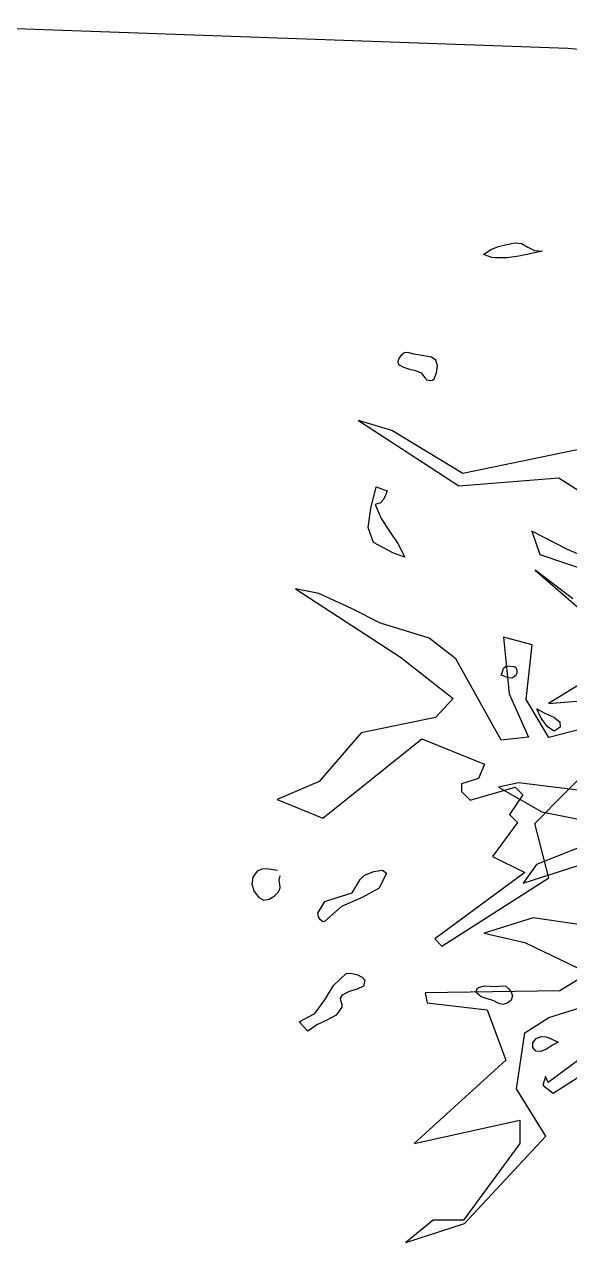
# Model space of a CAD drawing. Extents: x -81148 to 10972, y -53931 to 52487.
# Drawn here: x -21805 to -21144, y -24794 to -23318 of the extents above; entities that cross this region are included whole.
import ezdxf

# ---------------------------------------------------------------- set-up
doc = ezdxf.new("R2010")
doc.units = 0
doc.layers.get('0').update_dxf_attribs({"linetype": 'CONTINUOUS'})

msp = doc.modelspace()

# ---------------------------------------------------------------- linework, layer by layer
for p, q in [((-21959.3, -23318.1), (-21145.9, -23346.8)), ((-21145.9, -23346.8), (-20393.9, -23418)), ((-21248.1, -23596.7), (-21239.6, -23590.9)), ((-21239.6, -23590.9), (-21230.1, -23587.2)), ((-21230.1, -23587.2), (-21220.2, -23584.7)), ((-21220.2, -23584.7), (-21210.2, -23582.6)), ((-21210.2, -23582.6), (-21202.4, -23583.6)), ((-21176.8, -23592.7), (-21205.3, -23599)), ((-21202.4, -23583.6), (-21194.7, -23587.9)), ((-21194.7, -23587.9), (-21186.5, -23592)), ((-21186.5, -23592), (-21176.8, -23592.7)), ((-21241.4, -23599.3), (-21248.1, -23596.7)), ((-21238, -23600.4), (-21241.4, -23599.3)), ((-21234.5, -23601), (-21238, -23600.4)), ((-21219.7, -23601), (-21234.5, -23601)), ((-21205.3, -23599), (-21219.7, -23601)), ((-21350.7, -23722), (-21352.2, -23726.5)), ((-21352.2, -23726.5), (-21351.6, -23729.1)), ((-21351.6, -23729.1), (-21349.9, -23731)), ((-21347.8, -23718.2), (-21350.7, -23722)), ((-21344.1, -23715.9), (-21347.8, -23718.2)), ((-21340.2, -23715.7), (-21344.1, -23715.9)), ((-21332.9, -23717.5), (-21340.2, -23715.7)), ((-21325.5, -23718.9), (-21332.9, -23717.5)), ((-21311.2, -23721.3), (-21325.5, -23718.9)), ((-21305.9, -23725), (-21311.2, -23721.3)), ((-21304.1, -23731.9), (-21305.9, -23725)), ((-21349.9, -23731), (-21345.4, -23733.5)), ((-21345.4, -23733.5), (-21338.2, -23735.9)), ((-21338.2, -23735.9), (-21330.6, -23737.5)), ((-21330.6, -23737.5), (-21323.8, -23740.3)), ((-21323.8, -23740.3), (-21319.1, -23746.6)), ((-21308, -23747.4), (-21305.1, -23740.1)), ((-21305.1, -23740.1), (-21304.1, -23731.9)), ((-21319.1, -23746.6), (-21317, -23748.6)), ((-21317, -23748.6), (-21313.7, -23749.4)), ((-21313.7, -23749.4), (-21310.3, -23748.9)), ((-21310.3, -23748.9), (-21308, -23747.4)), ((-21359.5, -23809.9), (-21400, -23798)), ((-21400, -23798), (-21278.1, -23877)), ((-21273.3, -23862.2), (-21359.5, -23809.9)), ((-21130.5, -23832.7), (-21273.3, -23862.2)), ((-21278.1, -23877), (-21156.8, -23867.4)), ((-21156.8, -23867.4), (-21040.3, -23942.4)), ((-21385, -23904.7), (-21378.6, -23878.3)), ((-21378.6, -23878.3), (-21365.1, -23883.1)), ((-21367.2, -23888.4), (-21369.4, -23893.7)), ((-21365.1, -23883.1), (-21367.2, -23888.4)), ((-21388.3, -23927.4), (-21385, -23904.7)), ((-21373.1, -23897.8), (-21379.7, -23899.8)), ((-21379.7, -23899.8), (-21372.3, -23916.5)), ((-21369.4, -23893.7), (-21373.1, -23897.8)), ((-21372.3, -23916.5), (-21362.2, -23931.9)), ((-21381.5, -23945.7), (-21388.3, -23927.4)), ((-21362.2, -23931.9), (-21352, -23947.1)), ((-21146.5, -23954.2), (-21189.5, -23932.1)), ((-21189.5, -23932.1), (-21180, -23960.4)), ((-21357.3, -23958.7), (-21381.5, -23945.7)), ((-21352, -23947.1), (-21343.8, -23963.4)), ((-21350.5, -23961), (-21357.3, -23958.7)), ((-21343.8, -23963.4), (-21350.5, -23961)), ((-21180, -23960.4), (-21114.3, -23982.5)), ((-21048.8, -23996.6), (-21146.5, -23954.2)), ((-21139.8, -24013.9), (-21185.8, -23979.3)), ((-21185.8, -23979.3), (-21129.9, -24027.6)), ((-21448, -24007.3), (-21476.2, -24001.8)), ((-21476.2, -24001.8), (-21349, -24084.8)), ((-21408.5, -24025.5), (-21448, -24007.3)), ((-21373.3, -24043.5), (-21408.5, -24025.5)), ((-21314.1, -24061.6), (-21373.3, -24043.5)), ((-21281.7, -24086.7), (-21314.1, -24061.6)), ((-21189.2, -24069.6), (-21224, -24060.5)), ((-21224, -24060.5), (-21217.2, -24128.9)), ((-21196.5, -24135.9), (-21189.2, -24069.6)), ((-21349, -24084.8), (-21285.1, -24134.5)), ((-21226.7, -24185.1), (-21281.7, -24086.7)), ((-21225.2, -24102.3), (-21224.2, -24097.8)), ((-21224.2, -24097.8), (-21220.6, -24095)), ((-21220.6, -24095), (-21211.1, -24095.8)), ((-21211.1, -24095.8), (-21208.9, -24097.3)), ((-21208.9, -24097.3), (-21207.8, -24100.2)), ((-21226.8, -24106.4), (-21225.2, -24102.3)), ((-21222.5, -24108.2), (-21226.8, -24106.4)), ((-21218.3, -24109.8), (-21222.5, -24108.2)), ((-21214, -24110), (-21218.3, -24109.8)), ((-21209.7, -24107.1), (-21214, -24110)), ((-21207.9, -24103.6), (-21209.7, -24107.1)), ((-21207.8, -24100.2), (-21207.9, -24103.6)), ((-21127.7, -24115.3), (-21169.5, -24140.7)), ((-21285.1, -24134.5), (-21306.6, -24157.6)), ((-21217.2, -24128.9), (-21193.8, -24181.5)), ((-21168.9, -24182), (-21196.5, -24135.9)), ((-21169.5, -24140.7), (-21108.6, -24135.9)), ((-21183.6, -24147.2), (-21173.8, -24152.5)), ((-21178.4, -24158.5), (-21183.6, -24147.2)), ((-21173.8, -24152.5), (-21163.2, -24157.4)), ((-21306.6, -24157.6), (-21396.7, -24176.2)), ((-21186, -24286.1), (-21067.3, -24166.1)), ((-21170.9, -24169.2), (-21178.4, -24158.5)), ((-21162.6, -24174.4), (-21170.9, -24169.2)), ((-21126.8, -24171.1), (-21168.9, -24182)), ((-21163.2, -24157.4), (-21155.8, -24162.8)), ((-21155.3, -24169.5), (-21162.6, -24174.4)), ((-21155.8, -24162.8), (-21155.3, -24169.5)), ((-21396.7, -24176.2), (-21447.4, -24235.4)), ((-21443, -24279.7), (-21323, -24183.7)), ((-21323, -24183.7), (-21247, -24214.3)), ((-21193.8, -24181.5), (-21226.7, -24185.1)), ((-21247, -24214.3), (-21254.3, -24231.7)), ((-21447.4, -24235.4), (-21498.6, -24257)), ((-21254.3, -24231.7), (-21275.1, -24238.2)), ((-21275.1, -24238.2), (-21274.9, -24247.5)), ((-21264.4, -24257.7), (-21209.9, -24242.2)), ((-21205.9, -24236.7), (-21230.3, -24242.2)), ((-21230.3, -24242.2), (-21177.7, -24272)), ((-21209.9, -24242.2), (-21200.8, -24251.4)), ((-21082.5, -24252.3), (-21205.9, -24236.7)), ((-21498.6, -24257), (-21443, -24279.7)), ((-21274.9, -24247.5), (-21264.4, -24257.7)), ((-21200.8, -24251.4), (-21216.6, -24275.3)), ((-21216.6, -24275.3), (-21206.9, -24285)), ((-21177.7, -24272), (-21106.9, -24286)), ((-21206.9, -24285), (-21237.4, -24326.2)), ((-21169.2, -24351.9), (-21186, -24286.1)), ((-21115.7, -24308.6), (-21184.2, -24335.7)), ((-21237.4, -24326.2), (-21198, -24345.4)), ((-21200.3, -24358.3), (-21098.3, -24325.8)), ((-21522.6, -24343.8), (-21528.1, -24351)), ((-21517.1, -24341.3), (-21522.6, -24343.8)), ((-21510.9, -24341.2), (-21517.1, -24341.3)), ((-21497.9, -24342.9), (-21510.9, -24341.2)), ((-21397.8, -24353.9), (-21392.4, -24348.7)), ((-21392.4, -24348.7), (-21381.4, -24344.1)), ((-21381.4, -24344.1), (-21370.7, -24342.5)), ((-21365.9, -24346.2), (-21374.7, -24364.3)), ((-21370.7, -24342.5), (-21365.9, -24346.2)), ((-21198, -24345.4), (-21307.4, -24425.9)), ((-21184.2, -24335.7), (-21200.3, -24358.3)), ((-21528.1, -24351), (-21529.2, -24359.7)), ((-21529.2, -24359.7), (-21526.5, -24368.5)), ((-21496, -24354.6), (-21494.8, -24349.5)), ((-21495.3, -24359.4), (-21496, -24354.6)), ((-21494.9, -24364.1), (-21495.3, -24359.4)), ((-21407.6, -24369.9), (-21397.8, -24353.9)), ((-21298.8, -24434.8), (-21169.2, -24351.9)), ((-21526.5, -24368.5), (-21520.7, -24375.9)), ((-21520.7, -24375.9), (-21514.5, -24378.9)), ((-21514.5, -24378.9), (-21508.1, -24377.9)), ((-21508.1, -24377.9), (-21502, -24374.2)), ((-21502, -24374.2), (-21496.8, -24368.8)), ((-21496.8, -24368.8), (-21494.9, -24364.1)), ((-21440.8, -24380.4), (-21424.4, -24375.4)), ((-21424.4, -24375.4), (-21407.6, -24369.9)), ((-21395.6, -24375.6), (-21420.4, -24386.8)), ((-21374.7, -24364.3), (-21395.6, -24375.6)), ((-21449.3, -24394.8), (-21440.8, -24380.4)), ((-21420.4, -24386.8), (-21440.9, -24404.7)), ((-21448.4, -24399.1), (-21449.3, -24394.8)), ((-21446, -24402.9), (-21448.4, -24399.1)), ((-21443.1, -24405.1), (-21446, -24402.9)), ((-21440.9, -24404.7), (-21443.1, -24405.1)), ((-21188.1, -24400.4), (-21247.4, -24419)), ((-21017.9, -24425.6), (-21188.1, -24400.4)), ((-21247.4, -24419), (-21198.2, -24430.3)), ((-21307.4, -24425.9), (-21298.8, -24434.8)), ((-21198.2, -24430.3), (-21088, -24483.3)), ((-21071.6, -24437.2), (-21155.8, -24488.8)), ((-21415, -24468), (-21409.4, -24467.2)), ((-21409.4, -24467.2), (-21402, -24468.9)), ((-21430, -24482.2), (-21415, -24468)), ((-21402, -24468.9), (-21395.5, -24472.1)), ((-21395.5, -24472.1), (-21392.1, -24476)), ((-21392.1, -24476), (-21393.9, -24483.1)), ((-21440.7, -24499.8), (-21430, -24482.2)), ((-21419.8, -24494), (-21421.9, -24497.7)), ((-21411.3, -24489.6), (-21419.8, -24494)), ((-21401.5, -24486.8), (-21411.3, -24489.6)), ((-21393.9, -24483.1), (-21401.5, -24486.8)), ((-21155.8, -24488.8), (-21318.9, -24491.1)), ((-21318.9, -24491.1), (-21316.8, -24503.2)), ((-21257.1, -24489.9), (-21256.6, -24487.8)), ((-21256.8, -24491.3), (-21257.1, -24489.9)), ((-21251.1, -24496), (-21256.8, -24491.3)), ((-21256.6, -24487.8), (-21255.6, -24485.8)), ((-21255.6, -24485.8), (-21254.3, -24484.6)), ((-21254.3, -24484.6), (-21247.4, -24482.9)), ((-21244, -24498.5), (-21251.1, -24496)), ((-21247.4, -24482.9), (-21240.4, -24483.2)), ((-21240.4, -24483.2), (-21233.1, -24483.7)), ((-21233.1, -24483.7), (-21225.8, -24482.8)), ((-21225.8, -24482.8), (-21221.4, -24483.2)), ((-21221.4, -24483.2), (-21217.7, -24486.2)), ((-21217.7, -24486.2), (-21214.8, -24490.5)), ((-21214.8, -24490.5), (-21213.3, -24494.9)), ((-21213.3, -24494.9), (-21214.6, -24500.1)), ((-21169, -24520.9), (-21052.1, -24484.8)), ((-21452.9, -24516.1), (-21440.7, -24499.8)), ((-21420, -24508.4), (-21426.9, -24518.3)), ((-21421.9, -24497.7), (-21421.4, -24501.6)), ((-21421.4, -24501.6), (-21420.2, -24505.3)), ((-21420.2, -24505.3), (-21420, -24508.4)), ((-21316.8, -24503.2), (-21243.9, -24511.8)), ((-21236.6, -24500.6), (-21244, -24498.5)), ((-21229.6, -24504.3), (-21236.6, -24500.6)), ((-21224.8, -24505.5), (-21229.6, -24504.3)), ((-21219.1, -24503.9), (-21224.8, -24505.5)), ((-21214.6, -24500.1), (-21219.1, -24503.9)), ((-21472, -24526.3), (-21452.9, -24516.1)), ((-21438.1, -24524.4), (-21450.5, -24529.8)), ((-21426.9, -24518.3), (-21438.1, -24524.4)), ((-21243.9, -24511.8), (-21221.1, -24572.7)), ((-21198.3, -24539.5), (-21169, -24520.9)), ((-21461.1, -24537.5), (-21472, -24526.3)), ((-21450.5, -24529.8), (-21461.1, -24537.5)), ((-21208.2, -24607.6), (-21198.3, -24539.5)), ((-21188.6, -24557.4), (-21188.4, -24551.7)), ((-21188.4, -24551.7), (-21184.6, -24546.6)), ((-21184.6, -24546.6), (-21177.9, -24544)), ((-21177.9, -24544), (-21172.9, -24544.5)), ((-21172.9, -24544.5), (-21167.9, -24546.3)), ((-21164.8, -24554.8), (-21171.9, -24559.3)), ((-21167.9, -24546.3), (-21157.7, -24550.9)), ((-21157.7, -24550.9), (-21164.8, -24554.8)), ((-21184.8, -24561.9), (-21188.6, -24557.4)), ((-21178.6, -24562.4), (-21184.8, -24561.9)), ((-21171.9, -24559.3), (-21178.6, -24562.4)), ((-21221.1, -24572.7), (-21332.3, -24673.7)), ((-21132.9, -24572.2), (-21169.9, -24599.8)), ((-21164, -24612.9), (-21114.4, -24581.2)), ((-21173, -24592.6), (-21176.5, -24603.1)), ((-21169.9, -24599.8), (-21173, -24592.6)), ((-21172.8, -24665), (-21208.2, -24607.6)), ((-21176.5, -24603.1), (-21164, -24612.9)), ((-21332.3, -24673.7), (-21204.4, -24645.4)), ((-21204.4, -24645.4), (-21204.2, -24673.9)), ((-21271.4, -24770.7), (-21172.8, -24665)), ((-21204.2, -24673.9), (-21272.6, -24766.4)), ((-21309.3, -24766.4), (-21342.6, -24793.8)), ((-21342.6, -24793.8), (-21271.4, -24770.7)), ((-21272.6, -24766.4), (-21309.3, -24766.4))]:
    msp.add_line(p, q)

doc.saveas('drawing.dxf')
